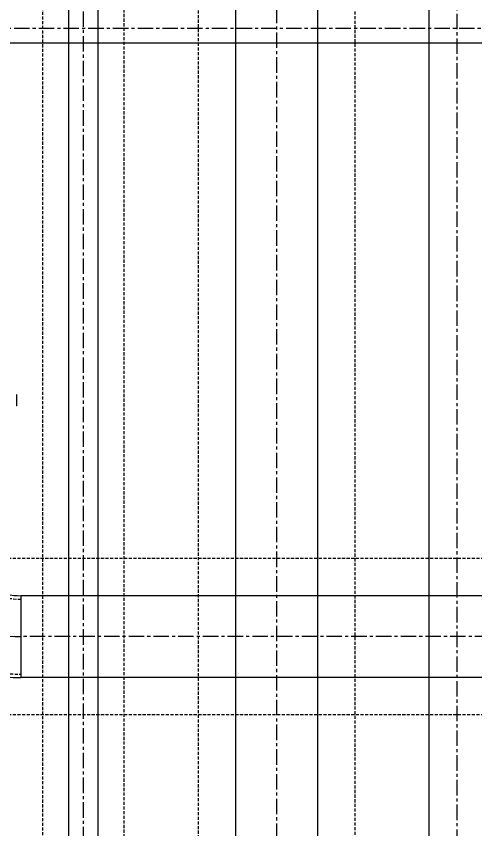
# Model space of a CAD drawing. Header units: inches. Extents: x -883 to 808, y -248 to 1051.
# Drawn here: x -382.5 to -345.3, y 698.8 to 764.6 of the extents above; entities that cross this region are included whole.
import ezdxf

# ---------------------------------------------------------------- set-up
doc = ezdxf.new("R2010")
doc.units = ezdxf.units.IN
doc.header["$MEASUREMENT"] = 0
doc.linetypes.add('CENTER', pattern=[2, 1.25, -0.25, 0.25, -0.25])
doc.linetypes.add('HIDDEN', pattern=[0.375, 0.25, -0.125])
doc.layers.get('0').update_dxf_attribs({"linetype": 'CONTINUOUS'})
for name, color, linetype in [('EQUIPMENT - COMPRESSORS', 41, 'CONTINUOUS'), ('P-HPL', 5, 'CONTINUOUS'), ('P-HSS', 6, 'CONTINUOUS'), ('P-HTRS', 6, 'CONTINUOUS'), ('P-LIC', 5, 'CONTINUOUS'), ('P-RV', 193, 'CONTINUOUS')]:
    doc.layers.add(name, color=color, linetype=linetype)

# ---------------------------------------------------------------- blocks, each defined once
blk = doc.blocks.new('A$Cb802d3fd')
for p, q in [((93.085, 0.005), (93.085, 0.017)), ((93.96, 0.005), (93.085, 0.005)), ((93.09, 0), (93.085, 0.005)), ((93.955, 0), (93.09, 0)), ((93.955, 0), (93.96, 0.005)), ((93.96, 0.005), (93.96, 0.017))]:
    blk.add_line(p, q)
blk = doc.blocks.new('6 45')
for p, q in [((0.309, 4.994), (4.994, 0.309)), ((3.313, -3.75), (-3.312, -3.75))]:
    blk.add_line(p, q)
for radius, start, end in [(12.313, 134.89726, 180.10274), (9, 134.85945, 180.14055), (5.688, 134.77759, 180.22241)]:
    blk.add_arc((9, -3.728), radius, start, end)
at = {"linetype": 'HIDDEN'}
for radius, start, end in [(12.033, 134.89487, 180.10513), (5.968, 134.78802, 180.21198)]:
    blk.add_arc((9, -3.728), radius, start, end, dxfattribs=at)
blk.add_point((0, 0))

msp = doc.modelspace()

# ---------------------------------------------------------------- linework, layer by layer
at = {"layer": 'P-HPL', "color": 8, "linetype": 'HIDDEN'}
for p, q in [((-373.8046, 790.31872), (-373.8046, 540.43112)), ((-380.3796, 783.74372), (-380.3796, 540.43112))]:
    msp.add_line(p, q, dxfattribs=at)
at = {"layer": 'P-HPL', "color": 7, "linetype": 'CENTER'}
msp.add_line((-377.0921, 787.03122), (-377.0921, 540.43112), dxfattribs=at)
at = {"layer": 'P-HPL'}
for p, q in [((-378.2796, 785.53122), (-378.2796, 540.43112)), ((-375.9046, 785.53122), (-375.9046, 540.43112))]:
    msp.add_line(p, q, dxfattribs=at)
at = {"layer": 'P-HSS', "color": 8, "linetype": 'HIDDEN'}
for p, q in [((-310.1521, 720.76545), (-383.26223, 720.76545)), ((-310.1521, 708.10045), (-388.50824, 708.10045))]:
    msp.add_line(p, q, dxfattribs=at)
at = {"layer": 'P-HSS'}
for p, q in [((-310.1521, 717.74545), (-382.13523, 717.74545)), ((-310.1521, 711.12045), (-382.13523, 711.12045))]:
    msp.add_line(p, q, dxfattribs=at)
at = {"layer": 'P-HSS', "color": 7, "linetype": 'CENTER'}
msp.add_line((-310.1521, 714.43295), (-382.17939, 714.43295), dxfattribs=at)
at = {"layer": 'P-HTRS', "color": 8, "linetype": 'HIDDEN'}
for p, q in [((-355.1146, 818.65063), (-355.1146, 540.43112)), ((-367.7796, 805.98563), (-367.7796, 540.43112))]:
    msp.add_line(p, q, dxfattribs=at)
at = {"layer": 'P-HTRS'}
for p, q in [((-364.7596, 803.31813), (-364.7596, 540.43112)), ((-358.1346, 803.31813), (-358.1346, 540.43112))]:
    msp.add_line(p, q, dxfattribs=at)
at = {"layer": 'P-HTRS', "color": 7, "linetype": 'CENTER'}
msp.add_line((-361.4471, 803.31813), (-361.4471, 540.43112), dxfattribs=at)
at = {"layer": 'P-LIC', "color": 7, "linetype": 'CENTER'}
msp.add_line((-337.4271, 763.63538), (-421.75619, 763.63538), dxfattribs=at)
at = {"layer": 'P-LIC'}
msp.add_line((-338.9896, 762.44788), (-420.19369, 762.44788), dxfattribs=at)
at = {"layer": 'P-RV', "color": 7, "linetype": 'CENTER'}
msp.add_line((-346.8646, 982.8385), (-346.8646, 540.43112), dxfattribs=at)
at = {"layer": 'P-RV'}
msp.add_line((-349.1146, 981.5885), (-349.1146, 540.43112), dxfattribs=at)

# ---------------------------------------------------------------- block references
at = {"layer": 'EQUIPMENT - COMPRESSORS', "rotation": 89.99999999999999}
msp.add_blockref('A$Cb802d3fd', (-382.48269, 640.03559), dxfattribs=at)
at = {"layer": 'P-HSS', "rotation": 90}
msp.add_blockref('6 45', (-385.88523, 714.43295), dxfattribs=at)

doc.saveas('drawing.dxf')
